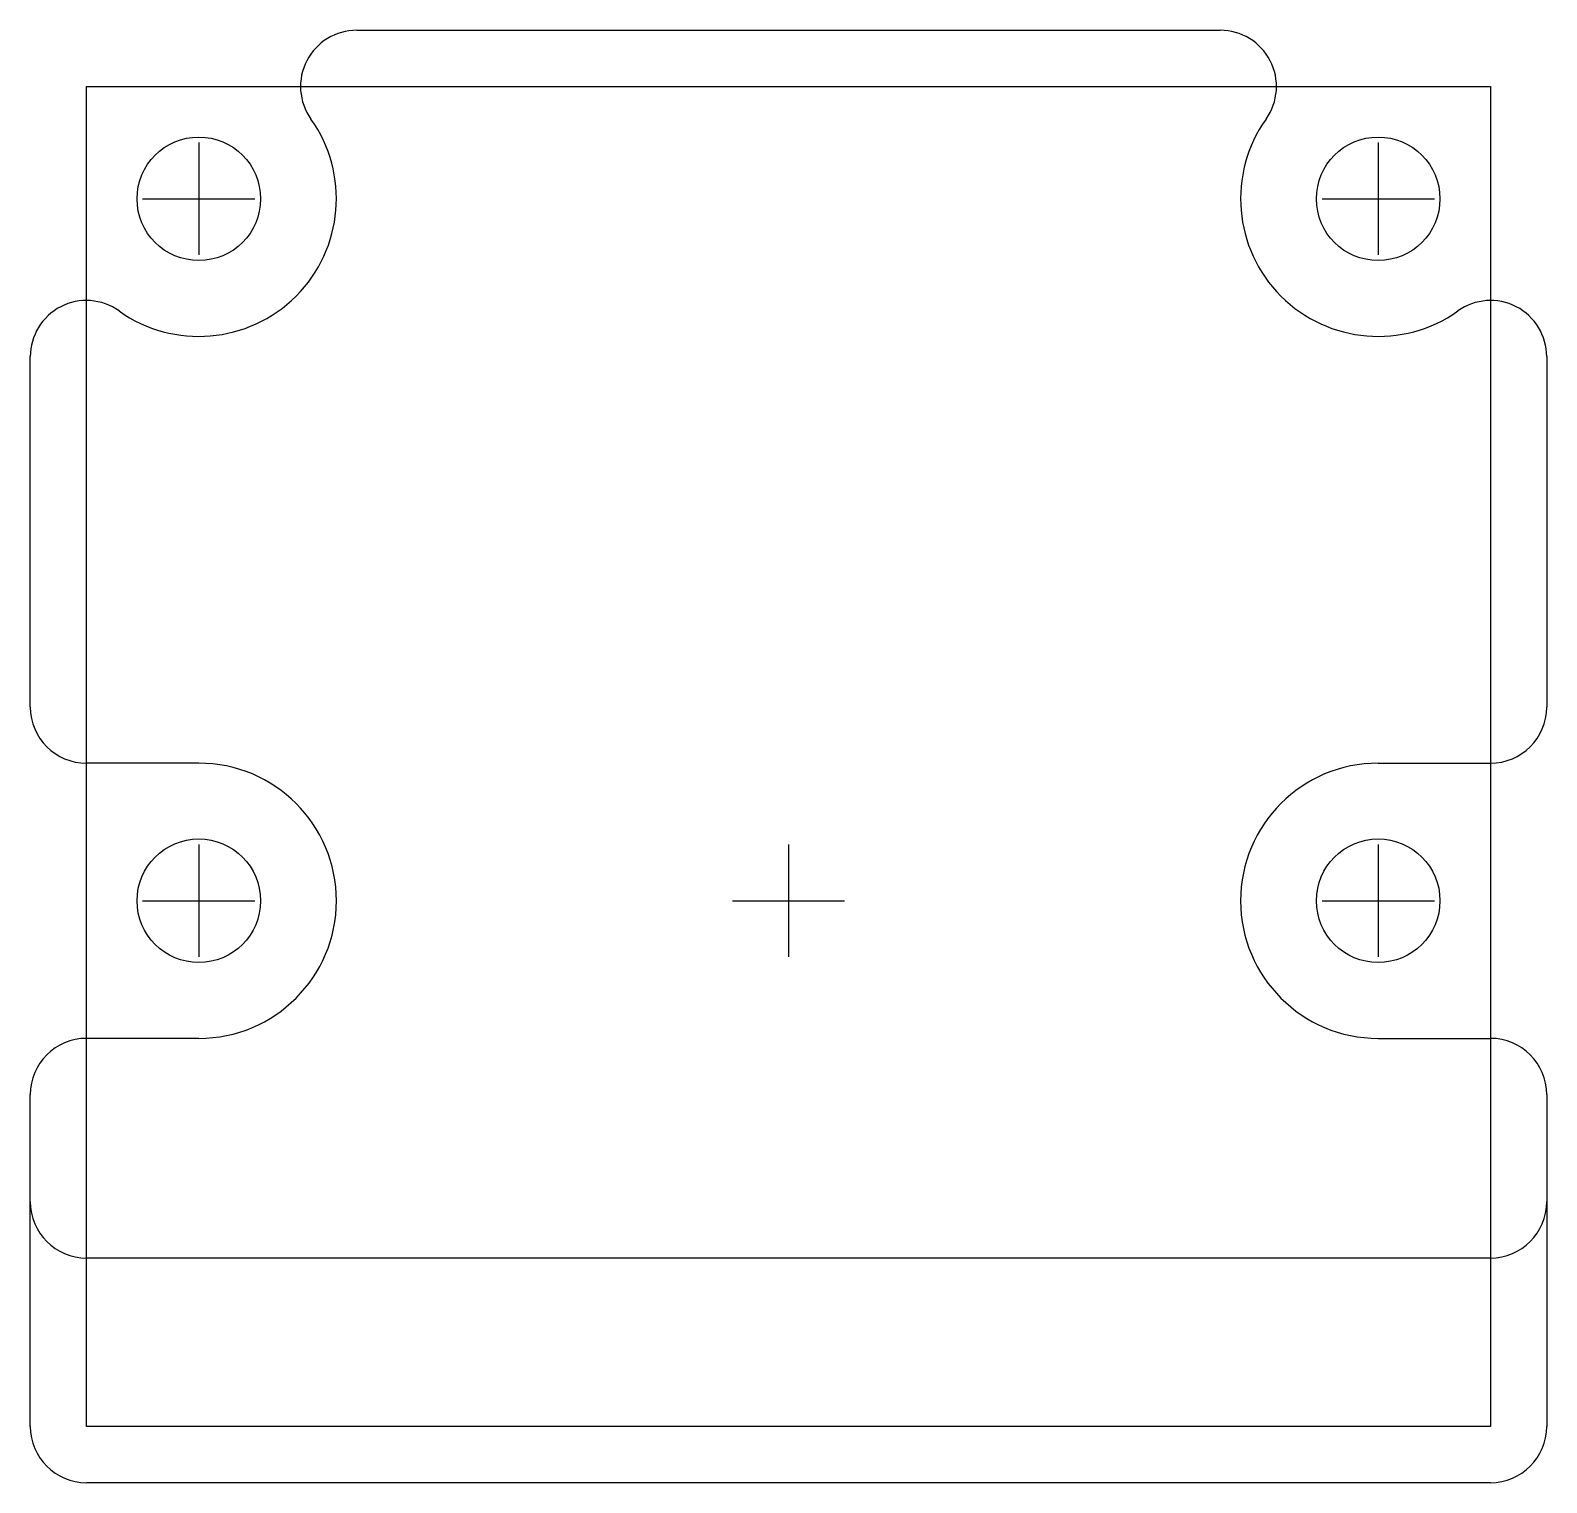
# Model space of a CAD drawing. Header units: millimetres. Extents: x -13.5 to 13.5, y -10.4 to 15.5.
import ezdxf

# ---------------------------------------------------------------- set-up
doc = ezdxf.new("R2010")
doc.units = ezdxf.units.MM
doc.header["$MEASUREMENT"] = 0
doc.layers.add('Default', color=178, linetype='Continuous', true_color=0x000000)

msp = doc.modelspace()

# ---------------------------------------------------------------- linework, layer by layer
at = {"layer": 'Default'}
for p, q in [((-12.5, 14.5), (12.5, 14.5)), ((-12.5, -9.362), (-12.5, 14.5)), ((12.5, 14.5), (12.5, -9.362)), ((12.5, -9.362), (-12.5, -9.362))]:
    msp.add_line(p, q, dxfattribs=at)
for points in [[(-7.689, 15.5), (7.689, 15.5)], [(-10.5, 13.5), (-10.5, 11.5)], [(10.5, 13.5), (10.5, 11.5)], [(-11.5, 12.5), (-9.5, 12.5)], [(9.5, 12.5), (11.5, 12.5)], [(-13.5, 3.45), (-13.5, 9.689)], [(13.5, 9.689), (13.5, 3.45)], [(-10.5, 2.45), (-12.5, 2.45)], [(10.5, 2.45), (12.5, 2.45)], [(-10.5, 1), (-10.5, -1)], [(0, 1), (0, -1)], [(10.5, 1), (10.5, -1)], [(-11.5, 0), (-9.5, 0)], [(-1, 0), (1, 0)], [(9.5, 0), (11.5, 0)], [(-10.5, -2.45), (-12.5, -2.45)], [(10.5, -2.45), (12.5, -2.45)], [(-13.5, -9.362), (-13.5, -3.45)], [(13.5, -3.45), (13.5, -9.362)], [(12.5, -6.362), (-12.5, -6.362)], [(12.5, -10.362), (-12.5, -10.362)]]:
    msp.add_lwpolyline(points, dxfattribs=at)
for centre in [(-10.5, 12.5), (10.5, 12.5), (-10.5, 0), (10.5, 0)]:
    msp.add_circle(centre, 1.1, dxfattribs=at)
for centre, radius, start, end in [((-7.689, 14.5), 1, 90, 215.4302), ((7.689, 14.5), 1, 324.5698, 90), ((-10.5, 12.5), 2.45, 234.5698, 35.4302), ((10.5, 12.5), 2.45, 144.5698, 305.4302), ((-12.5, 9.689), 1, 54.5698, 180), ((12.5, 9.689), 1, 0, 125.4302), ((-12.5, 3.45), 1, 180, 270), ((12.5, 3.45), 1, 270, 0), ((-10.5, 0), 2.45, 270, 90), ((10.5, 0), 2.45, 90, 270), ((-12.5, -3.45), 1, 90, 180), ((12.5, -3.45), 1, 360, 90), ((-12.5, -5.362), 1, 180, 270), ((12.5, -5.362), 1, 270, 0), ((-12.5, -9.362), 1, 180, 270), ((12.5, -9.362), 1, 270, 0)]:
    msp.add_arc(centre, radius, start, end, dxfattribs=at)

doc.saveas('drawing.dxf')
